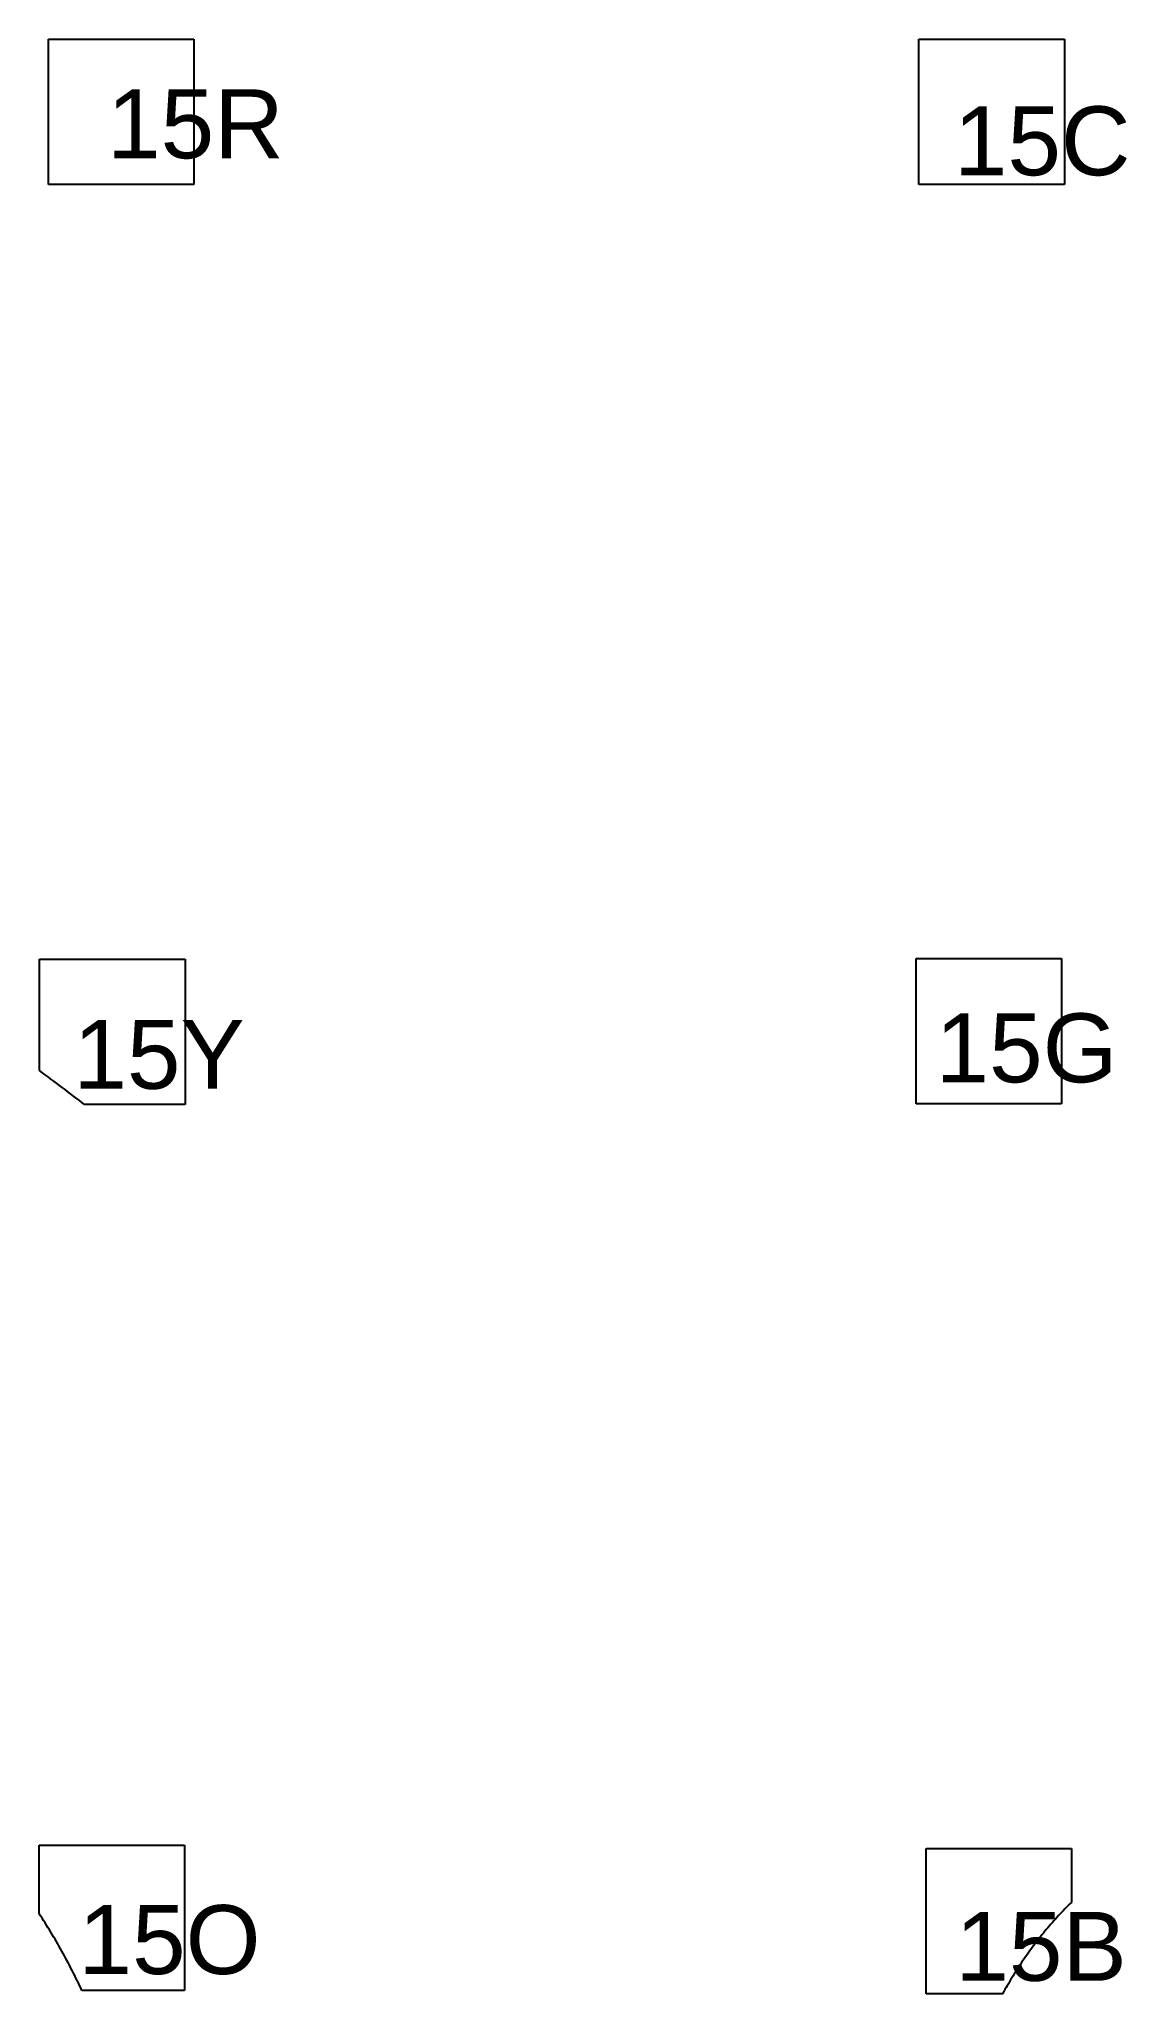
# Model space of a CAD drawing. Header units: millimetres. Extents: x 2.3 to 8.9, y 2.6 to 14.5.
import ezdxf

# ---------------------------------------------------------------- set-up
doc = ezdxf.new("R2010")
doc.units = ezdxf.units.MM
doc.header["$MEASUREMENT"] = 0
doc.layers.add('CUT', color=1, linetype='Continuous')
doc.layers.add('DISPLAY', color=163, linetype='Continuous')

msp = doc.modelspace()

# ---------------------------------------------------------------- linework, layer by layer
at = {"layer": 'CUT'}
for p, q in [((2.364, 14.474), (3.244, 14.474)), ((2.364, 13.594), (2.364, 14.474)), ((3.244, 14.474), (3.244, 13.594)), ((7.632, 14.475), (8.512, 14.475)), ((7.632, 13.595), (7.632, 14.475)), ((8.512, 14.475), (8.512, 13.595)), ((3.244, 13.594), (2.364, 13.594)), ((8.512, 13.595), (7.632, 13.595)), ((2.31, 8.904), (3.19, 8.904)), ((2.31, 8.229), (2.31, 8.904)), ((3.19, 8.904), (3.19, 8.024)), ((7.614, 8.908), (8.494, 8.908)), ((7.614, 8.028), (7.614, 8.908)), ((8.494, 8.908), (8.494, 8.028)), ((3.19, 8.024), (2.582, 8.024)), ((8.494, 8.028), (7.614, 8.028)), ((2.307, 3.54), (3.187, 3.54)), ((2.307, 3.126), (2.307, 3.54)), ((3.187, 3.54), (3.187, 2.66)), ((7.675, 3.519), (8.555, 3.519)), ((7.675, 2.639), (7.675, 3.519)), ((8.555, 3.519), (8.555, 3.193)), ((3.187, 2.66), (2.566, 2.66)), ((8.139, 2.639), (7.675, 2.639))]:
    msp.add_line(p, q, dxfattribs=at)
msp.add_open_spline([(2.582, 8.024), (2.492, 8.092), (2.401, 8.161), (2.31, 8.229)], degree=3, dxfattribs=at)
for points, knots in [([(2.566, 2.66), (2.547, 2.7), (2.508, 2.78), (2.445, 2.898), (2.378, 3.013), (2.331, 3.088), (2.307, 3.126)], [-1, -1, -1, -1, -0.749414, -0.498824, -0.249414, 0, 0, 0, 0]), ([(8.555, 3.193), (8.529, 3.167), (8.476, 3.113), (8.402, 3.029), (8.333, 2.942), (8.268, 2.852), (8.208, 2.76), (8.165, 2.688), (8.143, 2.647), (8.139, 2.639)], [-1, -1, -1, -1, -0.838872, -0.677666, -0.516551, -0.358695, -0.20075, -0.042904, 0, 0, 0, 0])]:
    msp.add_open_spline(points, degree=3, knots=knots, dxfattribs=at)

# ---------------------------------------------------------------- texts
at = {"layer": 'DISPLAY', "char_height": 0.41738, "attachment_point": 7, "line_spacing_factor": 0.963855}
for s, insert, width in [('\\fHelvetica;15R', (2.718, 13.747), 1.40803), ('\\fHelvetica;15C', (7.843, 13.644), 1.39546), ('\\fHelvetica;15Y', (2.514, 8.113), 1.38289), ('\\fHelvetica;15G', (7.732, 8.152), 1.41557), ('\\fHelvetica;15O', (2.545, 2.753), 1.42312), ('\\fHelvetica;15B', (7.852, 2.712), 1.35774)]:
    msp.add_mtext(s, dxfattribs=dict(at, insert=insert, width=width))

doc.saveas('drawing.dxf')
